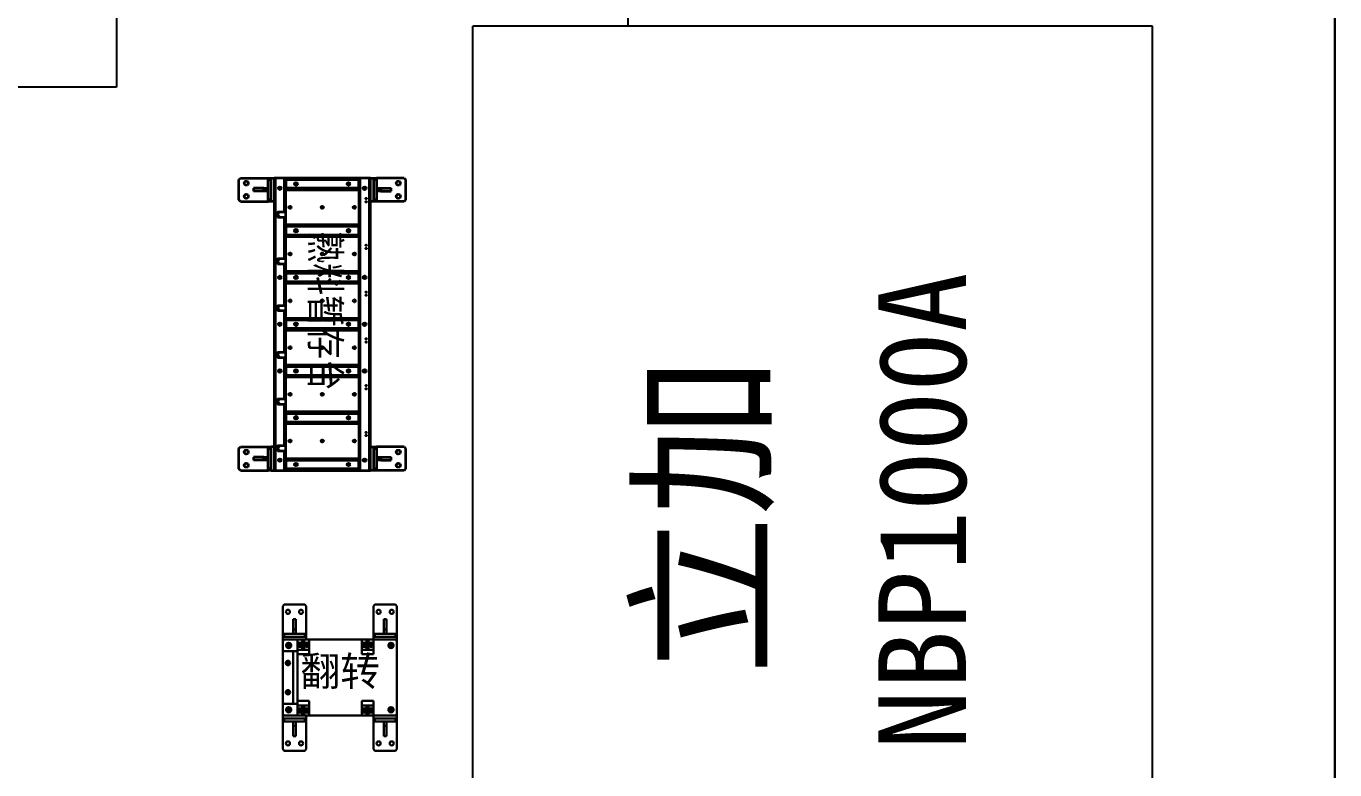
# Model space of a CAD drawing. Header units: millimetres. Extents: x 914 to 910632, y -176 to 682692.
# Drawn here: x 28221 to 32697, y 12908 to 15453 of the extents above; entities that cross this region are included whole.
import ezdxf

# ---------------------------------------------------------------- set-up
doc = ezdxf.new("R2010")
doc.units = ezdxf.units.MM
doc.linetypes.add('EB_DASHDOT', pattern=[39, 30, -3, 3, -3])
doc.layers.add('PUB_HATCH', color=32, linetype='Continuous')
doc.layers.add('建筑', color=4, linetype='Continuous')
doc.layers.add('画图', color=3, linetype='Continuous', lineweight=30)
doc.layers.add('绘图', color=7, linetype='Continuous', lineweight=30)
doc.styles.add('PC_TEXTSTYLE', font='romans.shx', dxfattribs={"width": 0.8, "bigfont": 'hzfs.shx'})
doc.styles.get("Standard").update_dxf_attribs({"font": 'arial.ttf'})
doc.dimstyles.new('INTE$0', dxfattribs={"dimscale": 80, "dimtxt": 3.5, "dimasz": 3, "dimexe": 3, "dimexo": 0, "dimgap": 1, "dimtad": 1, "dimdec": 0, "dimdsep": 46, "dimtxsty": 'Standard', "dimcen": 0, "dimclrd": 1, "dimclre": 1, "dimclrt": 3, "dimaunit": 1, "dimadec": 1, "dimazin": 2, "dimtfac": 1, "dimtdec": 0, "dimtmove": 0, "dimatfit": 0, "dimfxl": 1, "dimarcsym": 0})

# ---------------------------------------------------------------- blocks, each defined once
blk = doc.blocks.new('翻转')
at = {"color": 7, "linetype": 'Continuous', "lineweight": 30}
for p, q in [((-185.9, 247), (-190.9, 242)), ((-190.9, 147), (-190.9, 242)), ((-185.9, 247), (-115.9, 247)), ((-110.9, 242), (-115.9, 247)), ((-110.9, 147), (-110.9, 242)), ((124.1, 247), (119.1, 242)), ((119.1, 147), (119.1, 242)), ((124.1, 247), (194.1, 247)), ((199.1, 242), (194.1, 247)), ((199.1, 147), (199.1, 242)), ((-155.9, 197), (-145.9, 197)), ((-155.9, 162), (-155.9, 197)), ((-145.9, 162), (-145.9, 197)), ((154.1, 197), (164.1, 197)), ((154.1, 162), (154.1, 197)), ((164.1, 162), (164.1, 197)), ((-190.9, 137), (-190.9, 147)), ((-190.9, 147), (-185.9, 147)), ((-190.9, 137), (-190.9, 127)), ((-185.9, 137), (-190.9, 137)), ((-185.9, 147), (-185.9, 137)), ((-185.9, 147), (-115.9, 147)), ((-185.9, 137), (-115.9, 137)), ((-155.9, 147), (-155.9, 162)), ((-155.9, 162), (-145.9, 162)), ((-145.9, 147), (-145.9, 162)), ((-115.9, 137), (-115.9, 147)), ((-115.9, 147), (-110.9, 147)), ((-110.9, 137), (-115.9, 137)), ((-110.9, 147), (-110.9, 137)), ((-110.9, 137), (-110.9, 127)), ((119.1, 137), (119.1, 147)), ((119.1, 147), (124.1, 147)), ((119.1, 137), (119.1, 127)), ((124.1, 137), (119.1, 137)), ((124.1, 147), (124.1, 137)), ((124.1, 147), (194.1, 147)), ((124.1, 137), (194.1, 137)), ((154.1, 147), (154.1, 162)), ((154.1, 162), (164.1, 162)), ((164.1, 147), (164.1, 162)), ((194.1, 137), (194.1, 147)), ((194.1, 147), (199.1, 147)), ((199.1, 137), (194.1, 137)), ((199.1, 147), (199.1, 137)), ((199.1, 137), (199.1, 127)), ((-185.9, 127), (-190.9, 122)), ((-190.9, 127), (-190.9, 122)), ((-185.9, 127), (-190.9, 127)), ((-190.9, 122), (-190.9, 87)), ((-140.9, 127), (-185.9, 127)), ((-124.4, 127), (-140.9, 127)), ((-140.9, 127), (-140.9, 92)), ((-140.9, 92), (-140.9, 77)), ((-124.4, 92), (-140.9, 92)), ((-124.4, 92), (-124.4, 127)), ((-124.4, 127), (-117.4, 127)), ((-117.4, 92), (-124.4, 92)), ((-117.4, 92), (-117.4, 127)), ((-100.9, 127), (-117.4, 127)), ((-100.9, 92), (-117.4, 92)), ((-100.9, 127), (-100.9, 92)), ((79.1, 127), (-100.9, 127)), ((-100.9, 92), (-100.9, 77)), ((95.6, 127), (79.1, 127)), ((79.1, 127), (79.1, 92)), ((95.6, 92), (79.1, 92)), ((79.1, 92), (79.1, 77)), ((95.6, 92), (95.6, 127)), ((95.6, 127), (102.6, 127)), ((102.6, 92), (95.6, 92)), ((102.6, 92), (102.6, 127)), ((119.1, 127), (102.6, 127)), ((119.1, 92), (102.6, 92)), ((119.1, 127), (119.1, 92)), ((194.1, 127), (119.1, 127)), ((119.1, 92), (119.1, 77)), ((199.1, 122), (194.1, 127)), ((199.1, 127), (194.1, 127)), ((199.1, 122), (199.1, 127)), ((199.1, -128), (199.1, 122)), ((-190.9, 87), (-190.9, -93)), ((-190.9, 87), (-155.9, 87)), ((-155.9, 87), (-155.9, -93)), ((-155.9, 87), (-140.9, 87)), ((-140.9, 77), (-140.9, -83)), ((-100.9, 77), (-140.9, 77)), ((119.1, 77), (79.1, 77)), ((-140.9, -83), (-100.9, -83)), ((-140.9, -98), (-140.9, -83)), ((-100.9, -98), (-100.9, -83)), ((79.1, -83), (119.1, -83)), ((79.1, -98), (79.1, -83)), ((119.1, -98), (119.1, -83)), ((-190.9, -93), (-155.9, -93)), ((-190.9, -93), (-190.9, -128)), ((-190.9, -128), (-185.9, -133)), ((-190.9, -128), (-190.9, -133)), ((-190.9, -133), (-185.9, -133)), ((-190.9, -143), (-190.9, -133)), ((-185.9, -133), (-140.9, -133)), ((-155.9, -93), (-140.9, -93)), ((-140.9, -98), (-124.4, -98)), ((-140.9, -133), (-140.9, -98)), ((-140.9, -133), (-124.4, -133)), ((-124.4, -98), (-124.4, -133)), ((-124.4, -98), (-117.4, -98)), ((-117.4, -133), (-124.4, -133)), ((-117.4, -98), (-117.4, -133)), ((-117.4, -98), (-100.9, -98)), ((-117.4, -133), (-100.9, -133)), ((-110.9, -143), (-110.9, -133)), ((-100.9, -133), (-100.9, -98)), ((-100.9, -133), (79.1, -133)), ((79.1, -98), (95.6, -98)), ((79.1, -133), (79.1, -98)), ((79.1, -133), (95.6, -133)), ((95.6, -98), (95.6, -133)), ((95.6, -98), (102.6, -98)), ((102.6, -133), (95.6, -133)), ((102.6, -98), (102.6, -133)), ((102.6, -98), (119.1, -98)), ((102.6, -133), (119.1, -133)), ((119.1, -133), (119.1, -98)), ((119.1, -133), (194.1, -133)), ((119.1, -143), (119.1, -133)), ((194.1, -133), (199.1, -128)), ((194.1, -133), (199.1, -133)), ((199.1, -133), (199.1, -128)), ((199.1, -143), (199.1, -133)), ((-190.9, -153), (-190.9, -143)), ((-190.9, -143), (-185.9, -143)), ((-185.9, -153), (-190.9, -153)), ((-190.9, -153), (-190.9, -248)), ((-185.9, -143), (-185.9, -153)), ((-115.9, -143), (-185.9, -143)), ((-115.9, -153), (-185.9, -153)), ((-155.9, -153), (-155.9, -168)), ((-155.9, -168), (-155.9, -203)), ((-145.9, -168), (-155.9, -168)), ((-145.9, -153), (-145.9, -168)), ((-145.9, -168), (-145.9, -203)), ((-115.9, -153), (-115.9, -143)), ((-115.9, -143), (-110.9, -143)), ((-110.9, -153), (-115.9, -153)), ((-110.9, -143), (-110.9, -153)), ((-110.9, -153), (-110.9, -248)), ((119.1, -153), (119.1, -143)), ((119.1, -143), (124.1, -143)), ((124.1, -153), (119.1, -153)), ((119.1, -153), (119.1, -248)), ((124.1, -143), (124.1, -153)), ((194.1, -143), (124.1, -143)), ((194.1, -153), (124.1, -153)), ((154.1, -153), (154.1, -168)), ((154.1, -168), (154.1, -203)), ((164.1, -168), (154.1, -168)), ((164.1, -153), (164.1, -168)), ((164.1, -168), (164.1, -203)), ((194.1, -153), (194.1, -143)), ((194.1, -143), (199.1, -143)), ((199.1, -153), (194.1, -153)), ((199.1, -143), (199.1, -153)), ((199.1, -153), (199.1, -248)), ((-145.9, -203), (-155.9, -203)), ((164.1, -203), (154.1, -203)), ((-190.9, -248), (-185.9, -253)), ((-115.9, -253), (-185.9, -253)), ((-115.9, -253), (-110.9, -248)), ((119.1, -248), (124.1, -253)), ((194.1, -253), (124.1, -253)), ((194.1, -253), (199.1, -248))]:
    blk.add_line(p, q, dxfattribs=at)
for centre, radius in [((-173.4, 222), 7), ((-128.4, 222), 7), ((136.6, 222), 7), ((181.6, 222), 7), ((-170.9, 107), 9), ((-170.9, 107), 5.5), ((-170.9, 107), 4.25), ((-132.6, 109.5), 7.5), ((-132.6, 109.5), 4.5), ((-132.6, 109.5), 3.4), ((-109.1, 109.5), 7.5), ((-109.1, 109.5), 4.5), ((-109.1, 109.5), 3.4), ((87.4, 109.5), 7.5), ((87.4, 109.5), 4.5), ((87.4, 109.5), 3.4), ((110.9, 109.5), 7.5), ((110.9, 109.5), 4.5), ((110.9, 109.5), 3.4), ((179.1, 107), 9), ((179.1, 107), 5.5), ((179.1, 107), 4.25), ((-173.4, 47), 7.5), ((-173.4, 47), 4.5), ((-173.4, 47), 3.4), ((-173.4, -53), 7.5), ((-173.4, -53), 4.5), ((-173.4, -53), 3.4), ((-170.9, -113), 9), ((-170.9, -113), 5.5), ((-170.9, -113), 4.25), ((-132.6, -115.5), 7.5), ((-132.6, -115.5), 4.5), ((-132.6, -115.5), 3.4), ((-109.1, -115.5), 7.5), ((-109.1, -115.5), 4.5), ((-109.1, -115.5), 3.4), ((87.4, -115.5), 7.5), ((87.4, -115.5), 4.5), ((87.4, -115.5), 3.4), ((110.9, -115.5), 7.5), ((110.9, -115.5), 4.5), ((110.9, -115.5), 3.4), ((179.1, -113), 9), ((179.1, -113), 5.5), ((179.1, -113), 4.25), ((-173.4, -228), 7), ((-128.4, -228), 7), ((136.6, -228), 7), ((181.6, -228), 7)]:
    blk.add_circle(centre, radius, dxfattribs=at)
at = {"layer": 'PUB_HATCH', "color": 0, "linetype": 'EB_DASHDOT', "lineweight": -3, "insert": (-130.9, 68.9), "char_height": 100, "width": 1302.191, "attachment_point": 1}
blk.add_mtext('{\\fSimSun|b0|i0|c134|p2;翻转}', dxfattribs=at)
blk = doc.blocks.new('2345')
at = {"color": 7, "linetype": 'Continuous', "lineweight": 35}
for p, q in [((1162955.6, -769306.2), (1162960.6, -769301.2)), ((1162955.6, -769306.2), (1162955.6, -769401.2)), ((1162960.6, -769301.2), (1163030.6, -769301.2)), ((1163030.6, -769301.2), (1163035.6, -769306.2)), ((1163035.6, -769306.2), (1163035.6, -769401.2)), ((1163875.6, -769306.2), (1163880.6, -769301.2)), ((1163875.6, -769306.2), (1163875.6, -769401.2)), ((1163880.6, -769301.2), (1163950.6, -769301.2)), ((1163950.6, -769301.2), (1163955.6, -769306.2)), ((1163955.6, -769306.2), (1163955.6, -769401.2)), ((1163000.6, -769351.2), (1162990.6, -769351.2)), ((1162990.6, -769386.2), (1162990.6, -769351.2)), ((1162990.6, -769401.2), (1162990.6, -769386.2)), ((1162990.6, -769386.2), (1163000.6, -769386.2)), ((1163000.6, -769386.2), (1163000.6, -769351.2)), ((1163000.6, -769386.2), (1163000.6, -769401.2)), ((1163910.6, -769386.2), (1163910.6, -769351.2)), ((1163920.6, -769351.2), (1163910.6, -769351.2)), ((1163910.6, -769401.2), (1163910.6, -769386.2)), ((1163910.6, -769386.2), (1163920.6, -769386.2)), ((1163920.6, -769386.2), (1163920.6, -769351.2)), ((1163920.6, -769386.2), (1163920.6, -769401.2)), ((1162955.6, -769411.2), (1162955.6, -769401.2)), ((1162955.6, -769401.2), (1162960.6, -769401.2)), ((1162955.6, -769421.2), (1162955.6, -769411.2)), ((1162955.6, -769411.2), (1162960.6, -769411.2)), ((1163955.6, -769421.2), (1162955.6, -769421.2)), ((1162955.6, -769421.2), (1162955.6, -769426.2)), ((1162955.6, -769426.2), (1163955.6, -769426.2)), ((1162955.6, -769426.2), (1162955.6, -769456.2)), ((1162960.6, -769411.2), (1162960.6, -769401.2)), ((1162960.6, -769401.2), (1163030.6, -769401.2)), ((1162960.6, -769411.2), (1163030.6, -769411.2)), ((1163030.6, -769401.2), (1163030.6, -769411.2)), ((1163035.6, -769401.2), (1163030.6, -769401.2)), ((1163030.6, -769411.2), (1163035.6, -769411.2)), ((1163035.6, -769401.2), (1163035.6, -769411.2)), ((1163035.6, -769411.2), (1163035.6, -769421.2)), ((1163875.6, -769411.2), (1163875.6, -769401.2)), ((1163875.6, -769401.2), (1163880.6, -769401.2)), ((1163875.6, -769421.2), (1163875.6, -769411.2)), ((1163875.6, -769411.2), (1163880.6, -769411.2)), ((1163880.6, -769411.2), (1163880.6, -769401.2)), ((1163880.6, -769401.2), (1163950.6, -769401.2)), ((1163880.6, -769411.2), (1163950.6, -769411.2)), ((1163950.6, -769401.2), (1163950.6, -769411.2)), ((1163955.6, -769401.2), (1163950.6, -769401.2)), ((1163950.6, -769411.2), (1163955.6, -769411.2)), ((1163955.6, -769401.2), (1163955.6, -769411.2)), ((1163955.6, -769411.2), (1163955.6, -769421.2)), ((1163955.6, -769426.2), (1163955.6, -769421.2)), ((1163955.6, -769456.2), (1163955.6, -769426.2)), ((1162955.6, -769456.2), (1162955.6, -769461.2)), ((1163955.6, -769456.2), (1162955.6, -769456.2)), ((1162955.6, -769461.2), (1162955.6, -769711.2)), ((1162960.6, -769461.2), (1162955.6, -769461.2)), ((1162990.6, -769461.2), (1162960.6, -769461.2)), ((1162960.6, -769711.2), (1162960.6, -769461.2)), ((1162990.6, -769461.2), (1162990.6, -769711.2)), ((1162995.6, -769461.2), (1162990.6, -769461.2)), ((1162995.6, -769461.2), (1163115.6, -769461.2)), ((1162995.6, -769711.2), (1162995.6, -769461.2)), ((1163055.6, -769480.2), (1163055.6, -769472.2)), ((1163115.6, -769461.2), (1163115.6, -769711.2)), ((1163120.6, -769461.2), (1163115.6, -769461.2)), ((1163120.6, -769711.2), (1163120.6, -769461.2)), ((1163150.6, -769461.2), (1163120.6, -769461.2)), ((1163150.6, -769461.2), (1163150.6, -769711.2)), ((1163155.6, -769461.2), (1163150.6, -769461.2)), ((1163155.6, -769461.2), (1163275.6, -769461.2)), ((1163155.6, -769711.2), (1163155.6, -769461.2)), ((1163211.7, -769475.2), (1163219.5, -769475.2)), ((1163275.6, -769461.2), (1163275.6, -769711.2)), ((1163280.6, -769461.2), (1163275.6, -769461.2)), ((1163310.6, -769461.2), (1163280.6, -769461.2)), ((1163280.6, -769711.2), (1163280.6, -769461.2)), ((1163310.6, -769461.2), (1163310.6, -769711.2)), ((1163315.6, -769461.2), (1163310.6, -769461.2)), ((1163315.6, -769461.2), (1163435.6, -769461.2)), ((1163315.6, -769711.2), (1163315.6, -769461.2)), ((1163435.6, -769461.2), (1163435.6, -769711.2)), ((1163440.6, -769461.2), (1163435.6, -769461.2)), ((1163440.6, -769711.2), (1163440.6, -769461.2)), ((1163470.6, -769461.2), (1163440.6, -769461.2)), ((1163470.6, -769461.2), (1163470.6, -769711.2)), ((1163475.6, -769461.2), (1163470.6, -769461.2)), ((1163475.6, -769461.2), (1163595.6, -769461.2)), ((1163475.6, -769711.2), (1163475.6, -769461.2)), ((1163595.6, -769461.2), (1163595.6, -769711.2)), ((1163600.6, -769461.2), (1163595.6, -769461.2)), ((1163630.6, -769461.2), (1163600.6, -769461.2)), ((1163600.6, -769711.2), (1163600.6, -769461.2)), ((1163630.6, -769461.2), (1163630.6, -769711.2)), ((1163635.6, -769461.2), (1163630.6, -769461.2)), ((1163635.6, -769461.2), (1163755.6, -769461.2)), ((1163635.6, -769711.2), (1163635.6, -769461.2)), ((1163691.7, -769475.2), (1163699.5, -769475.2)), ((1163755.6, -769461.2), (1163755.6, -769711.2)), ((1163760.6, -769461.2), (1163755.6, -769461.2)), ((1163790.6, -769461.2), (1163760.6, -769461.2)), ((1163760.6, -769711.2), (1163760.6, -769461.2)), ((1163790.6, -769461.2), (1163790.6, -769711.2)), ((1163795.6, -769461.2), (1163790.6, -769461.2)), ((1163795.6, -769461.2), (1163915.6, -769461.2)), ((1163795.6, -769711.2), (1163795.6, -769461.2)), ((1163855.6, -769472.2), (1163855.6, -769480.2)), ((1163915.6, -769461.2), (1163915.6, -769711.2)), ((1163920.6, -769461.2), (1163915.6, -769461.2)), ((1163950.6, -769461.2), (1163920.6, -769461.2)), ((1163920.6, -769711.2), (1163920.6, -769461.2)), ((1163950.6, -769461.2), (1163950.6, -769711.2)), ((1163955.6, -769461.2), (1163950.6, -769461.2)), ((1163955.6, -769461.2), (1163955.6, -769456.2)), ((1163955.6, -769711.2), (1163955.6, -769461.2)), ((1163055.6, -769700.2), (1163055.6, -769692.2)), ((1163219.5, -769697.2), (1163211.7, -769697.2)), ((1163699.5, -769697.2), (1163691.7, -769697.2)), ((1163855.6, -769692.2), (1163855.6, -769700.2)), ((1162955.6, -769711.2), (1162955.6, -769716.2)), ((1162955.6, -769711.2), (1162960.6, -769711.2)), ((1162955.6, -769716.2), (1162955.6, -769746.2)), ((1163955.6, -769746.2), (1162955.6, -769746.2)), ((1162955.6, -769746.2), (1162955.6, -769751.2)), ((1162960.6, -769711.2), (1162990.6, -769711.2)), ((1162990.6, -769711.2), (1162995.6, -769711.2)), ((1163115.6, -769711.2), (1162995.6, -769711.2)), ((1163071, -769711.7), (1163089, -769711.7)), ((1163071, -769739.7), (1163071, -769711.7)), ((1163089, -769739.7), (1163071, -769739.7)), ((1163074.5, -769739.7), (1163074.5, -769743.7)), ((1163074.5, -769743.7), (1163085.5, -769743.7)), ((1163085.5, -769743.7), (1163085.5, -769739.7)), ((1163089, -769739.7), (1163089, -769711.7)), ((1163115.6, -769711.2), (1163120.6, -769711.2)), ((1163120.6, -769711.2), (1163150.6, -769711.2)), ((1163150.6, -769711.2), (1163155.6, -769711.2)), ((1163275.6, -769711.2), (1163155.6, -769711.2)), ((1163231, -769739.7), (1163231, -769711.7)), ((1163231, -769711.7), (1163249, -769711.7)), ((1163249, -769739.7), (1163231, -769739.7)), ((1163234.5, -769739.7), (1163234.5, -769743.7)), ((1163234.5, -769743.7), (1163245.5, -769743.7)), ((1163245.5, -769743.7), (1163245.5, -769739.7)), ((1163249, -769739.7), (1163249, -769711.7)), ((1163275.6, -769711.2), (1163280.6, -769711.2)), ((1163280.6, -769711.2), (1163310.6, -769711.2)), ((1163310.6, -769711.2), (1163315.6, -769711.2)), ((1163435.6, -769711.2), (1163315.6, -769711.2)), ((1163391, -769711.7), (1163409, -769711.7)), ((1163391, -769739.7), (1163391, -769711.7)), ((1163409, -769739.7), (1163391, -769739.7)), ((1163394.5, -769739.7), (1163394.5, -769743.7)), ((1163394.5, -769743.7), (1163405.5, -769743.7)), ((1163405.5, -769743.7), (1163405.5, -769739.7)), ((1163409, -769739.7), (1163409, -769711.7)), ((1163435.6, -769711.2), (1163440.6, -769711.2)), ((1163440.6, -769711.2), (1163470.6, -769711.2)), ((1163470.6, -769711.2), (1163475.6, -769711.2)), ((1163595.6, -769711.2), (1163475.6, -769711.2)), ((1163551, -769739.7), (1163551, -769711.7)), ((1163551, -769711.7), (1163569, -769711.7)), ((1163569, -769739.7), (1163551, -769739.7)), ((1163554.5, -769739.7), (1163554.5, -769743.7)), ((1163554.5, -769743.7), (1163565.5, -769743.7)), ((1163565.5, -769743.7), (1163565.5, -769739.7)), ((1163569, -769739.7), (1163569, -769711.7)), ((1163595.6, -769711.2), (1163600.6, -769711.2)), ((1163600.6, -769711.2), (1163630.6, -769711.2)), ((1163630.6, -769711.2), (1163635.6, -769711.2)), ((1163755.6, -769711.2), (1163635.6, -769711.2)), ((1163711, -769711.7), (1163729, -769711.7)), ((1163711, -769739.7), (1163711, -769711.7)), ((1163729, -769739.7), (1163711, -769739.7)), ((1163714.5, -769739.7), (1163714.5, -769743.7)), ((1163714.5, -769743.7), (1163725.5, -769743.7)), ((1163725.5, -769743.7), (1163725.5, -769739.7)), ((1163729, -769739.7), (1163729, -769711.7)), ((1163755.6, -769711.2), (1163760.6, -769711.2)), ((1163760.6, -769711.2), (1163790.6, -769711.2)), ((1163790.6, -769711.2), (1163795.6, -769711.2)), ((1163915.6, -769711.2), (1163795.6, -769711.2)), ((1163871, -769711.7), (1163889, -769711.7)), ((1163871, -769739.7), (1163871, -769711.7)), ((1163889, -769739.7), (1163871, -769739.7)), ((1163874.5, -769739.7), (1163874.5, -769743.7)), ((1163874.5, -769743.7), (1163885.5, -769743.7)), ((1163885.5, -769743.7), (1163885.5, -769739.7)), ((1163889, -769739.7), (1163889, -769711.7)), ((1163915.6, -769711.2), (1163920.6, -769711.2)), ((1163920.6, -769711.2), (1163950.6, -769711.2)), ((1163950.6, -769711.2), (1163955.6, -769711.2)), ((1163955.6, -769716.2), (1163955.6, -769711.2)), ((1163955.6, -769746.2), (1163955.6, -769716.2)), ((1163955.6, -769751.2), (1163955.6, -769746.2)), ((1162955.6, -769751.2), (1163955.6, -769751.2)), ((1162955.6, -769761.2), (1162955.6, -769751.2)), ((1162955.6, -769771.2), (1162955.6, -769761.2)), ((1162960.6, -769761.2), (1162955.6, -769761.2)), ((1162955.6, -769771.2), (1162960.6, -769771.2)), ((1162955.6, -769866.2), (1162955.6, -769771.2)), ((1163030.6, -769761.2), (1162960.6, -769761.2)), ((1162960.6, -769771.2), (1162960.6, -769761.2)), ((1163030.6, -769771.2), (1162960.6, -769771.2)), ((1162990.6, -769786.2), (1162990.6, -769771.2)), ((1163000.6, -769786.2), (1162990.6, -769786.2)), ((1162990.6, -769786.2), (1162990.6, -769821.2)), ((1163000.6, -769771.2), (1163000.6, -769786.2)), ((1163000.6, -769786.2), (1163000.6, -769821.2)), ((1163030.6, -769761.2), (1163030.6, -769771.2)), ((1163035.6, -769761.2), (1163030.6, -769761.2)), ((1163035.6, -769771.2), (1163030.6, -769771.2)), ((1163035.6, -769751.2), (1163035.6, -769761.2)), ((1163035.6, -769761.2), (1163035.6, -769771.2)), ((1163035.6, -769866.2), (1163035.6, -769771.2)), ((1163875.6, -769751.2), (1163875.6, -769761.2)), ((1163875.6, -769771.2), (1163875.6, -769761.2)), ((1163880.6, -769761.2), (1163875.6, -769761.2)), ((1163875.6, -769771.2), (1163880.6, -769771.2)), ((1163875.6, -769866.2), (1163875.6, -769771.2)), ((1163880.6, -769771.2), (1163880.6, -769761.2)), ((1163950.6, -769761.2), (1163880.6, -769761.2)), ((1163950.6, -769771.2), (1163880.6, -769771.2)), ((1163910.6, -769786.2), (1163910.6, -769771.2)), ((1163920.6, -769786.2), (1163910.6, -769786.2)), ((1163910.6, -769786.2), (1163910.6, -769821.2)), ((1163920.6, -769771.2), (1163920.6, -769786.2)), ((1163920.6, -769786.2), (1163920.6, -769821.2)), ((1163950.6, -769761.2), (1163950.6, -769771.2)), ((1163955.6, -769761.2), (1163950.6, -769761.2)), ((1163955.6, -769771.2), (1163950.6, -769771.2)), ((1163955.6, -769761.2), (1163955.6, -769751.2)), ((1163955.6, -769761.2), (1163955.6, -769771.2)), ((1163955.6, -769866.2), (1163955.6, -769771.2)), ((1162990.6, -769821.2), (1163000.6, -769821.2)), ((1163910.6, -769821.2), (1163920.6, -769821.2)), ((1162960.6, -769871.2), (1162955.6, -769866.2)), ((1163030.6, -769871.2), (1162960.6, -769871.2)), ((1163035.6, -769866.2), (1163030.6, -769871.2)), ((1163880.6, -769871.2), (1163875.6, -769866.2)), ((1163950.6, -769871.2), (1163880.6, -769871.2)), ((1163955.6, -769866.2), (1163950.6, -769871.2))]:
    blk.add_line(p, q, dxfattribs=at)
at = {"color": 8, "linetype": 'Continuous', "lineweight": 35}
for p, q in [((1163219.1, -769478.2), (1163212.2, -769478.2)), ((1163699.1, -769478.2), (1163692.2, -769478.2)), ((1163212.2, -769694.2), (1163219.1, -769694.2)), ((1163692.2, -769694.2), (1163699.1, -769694.2)), ((1162955.6, -769716.2), (1163071, -769716.2)), ((1163089, -769716.2), (1163231, -769716.2)), ((1163249, -769716.2), (1163391, -769716.2)), ((1163409, -769716.2), (1163551, -769716.2)), ((1163569, -769716.2), (1163711, -769716.2)), ((1163729, -769716.2), (1163871, -769716.2)), ((1163889, -769716.2), (1163955.6, -769716.2))]:
    blk.add_line(p, q, dxfattribs=at)
at = {"color": 7, "linetype": 'Continuous', "lineweight": 35, "flags": 128}
for points in [[(1163026.2, -769435.2), (1163025.2, -769436.1), (1163024.5, -769436.9)], [(1163037.1, -769437.4), (1163036.6, -769436.7), (1163035.6, -769435.6)]]:
    blk.add_lwpolyline(points, dxfattribs=at)
at = {"color": 7, "linetype": 'Continuous', "lineweight": 35}
for centre, radius in [((1162973.1, -769326.2), 7), ((1163018.1, -769326.2), 7), ((1163893.1, -769326.2), 7), ((1163938.1, -769326.2), 7), ((1162990.6, -769441.2), 5), ((1162990.6, -769441.2), 2.75), ((1162990.6, -769441.2), 2.1), ((1163025.6, -769436.2), 1.25), ((1163036.6, -769436.2), 1.25), ((1163055.6, -769476.2), 4), ((1163185.6, -769436.2), 1.25), ((1163196.6, -769436.2), 1.25), ((1163215.6, -769476.2), 4), ((1163295.6, -769441.2), 5), ((1163295.6, -769441.2), 2.75), ((1163295.6, -769441.2), 2.1), ((1163345.6, -769436.2), 1.25), ((1163356.6, -769436.2), 1.25), ((1163375.6, -769476.2), 4), ((1163455.6, -769441.2), 5), ((1163455.6, -769441.2), 2.75), ((1163455.6, -769441.2), 2.1), ((1163505.6, -769436.2), 1.25), ((1163516.6, -769436.2), 1.25), ((1163535.6, -769476.2), 4), ((1163615.6, -769441.2), 5), ((1163615.6, -769441.2), 2.75), ((1163615.6, -769441.2), 2.1), ((1163665.6, -769436.2), 1.25), ((1163676.6, -769436.2), 1.25), ((1163695.6, -769476.2), 4), ((1163825.6, -769436.2), 1.25), ((1163836.6, -769436.2), 1.25), ((1163855.6, -769476.2), 4), ((1163920.6, -769441.2), 5), ((1163920.6, -769441.2), 2.75), ((1163920.6, -769441.2), 2.1), ((1162975.6, -769496.2), 5), ((1162975.6, -769496.2), 2.75), ((1162975.6, -769496.2), 2.1), ((1163135.6, -769496.2), 5), ((1163135.6, -769496.2), 2.75), ((1163135.6, -769496.2), 2.1), ((1163295.6, -769496.2), 5), ((1163295.6, -769496.2), 2.75), ((1163295.6, -769496.2), 2.1), ((1163455.6, -769496.2), 5), ((1163455.6, -769496.2), 2.75), ((1163455.6, -769496.2), 2.1), ((1163615.6, -769496.2), 5), ((1163615.6, -769496.2), 2.75), ((1163615.6, -769496.2), 2.1), ((1163775.6, -769496.2), 5), ((1163775.6, -769496.2), 2.75), ((1163775.6, -769496.2), 2.1), ((1163935.6, -769496.2), 5), ((1163935.6, -769496.2), 2.75), ((1163935.6, -769496.2), 2.1), ((1163055.6, -769586.2), 4), ((1163215.6, -769586.2), 4), ((1163375.6, -769586.2), 4), ((1163535.6, -769586.2), 4), ((1163695.6, -769586.2), 4), ((1163855.6, -769586.2), 4), ((1162975.6, -769676.2), 5), ((1162975.6, -769676.2), 2.75), ((1162975.6, -769676.2), 2.1), ((1163055.6, -769696.2), 4), ((1163135.6, -769676.2), 5), ((1163135.6, -769676.2), 2.75), ((1163135.6, -769676.2), 2.1), ((1163215.6, -769696.2), 4), ((1163295.6, -769676.2), 5), ((1163295.6, -769676.2), 2.75), ((1163295.6, -769676.2), 2.1), ((1163375.6, -769696.2), 4), ((1163455.6, -769676.2), 5), ((1163455.6, -769676.2), 2.75), ((1163455.6, -769676.2), 2.1), ((1163535.6, -769696.2), 4), ((1163615.6, -769676.2), 5), ((1163615.6, -769676.2), 2.75), ((1163615.6, -769676.2), 2.1), ((1163695.6, -769696.2), 4), ((1163775.6, -769676.2), 5), ((1163775.6, -769676.2), 2.75), ((1163775.6, -769676.2), 2.1), ((1163855.6, -769696.2), 4), ((1163935.6, -769676.2), 5), ((1163935.6, -769676.2), 2.75), ((1163935.6, -769676.2), 2.1), ((1162990.6, -769731.2), 5), ((1162990.6, -769731.2), 2.75), ((1162990.6, -769731.2), 2.1), ((1163074.6, -769736.2), 1.65), ((1163074.6, -769736.2), 1.25), ((1163085.6, -769736.2), 1.65), ((1163085.6, -769736.2), 1.25), ((1163234.6, -769736.2), 1.65), ((1163234.6, -769736.2), 1.25), ((1163245.6, -769736.2), 1.65), ((1163245.6, -769736.2), 1.25), ((1163295.6, -769731.2), 5), ((1163295.6, -769731.2), 2.75), ((1163295.6, -769731.2), 2.1), ((1163394.6, -769736.2), 1.65), ((1163394.6, -769736.2), 1.25), ((1163405.6, -769736.2), 1.65), ((1163405.6, -769736.2), 1.25), ((1163455.6, -769731.2), 5), ((1163455.6, -769731.2), 2.75), ((1163455.6, -769731.2), 2.1), ((1163554.6, -769736.2), 1.65), ((1163554.6, -769736.2), 1.25), ((1163565.6, -769736.2), 1.65), ((1163565.6, -769736.2), 1.25), ((1163615.6, -769731.2), 5), ((1163615.6, -769731.2), 2.75), ((1163615.6, -769731.2), 2.1), ((1163714.6, -769736.2), 1.65), ((1163714.6, -769736.2), 1.25), ((1163725.6, -769736.2), 1.65), ((1163725.6, -769736.2), 1.25), ((1163874.6, -769736.2), 1.65), ((1163874.6, -769736.2), 1.25), ((1163885.6, -769736.2), 1.65), ((1163885.6, -769736.2), 1.25), ((1163920.6, -769731.2), 5), ((1163920.6, -769731.2), 2.75), ((1163920.6, -769731.2), 2.1), ((1162973.1, -769846.2), 7), ((1163018.1, -769846.2), 7), ((1163893.1, -769846.2), 7), ((1163938.1, -769846.2), 7)]:
    blk.add_circle(centre, radius, dxfattribs=at)
for start, end in [(210.7312, 228.88), (305.7524, 324.2476)]:
    blk.add_arc((1163880.6, -769731.2), 7.5, start, end, dxfattribs=at)
at = {"color": 0, "lineweight": 13, "insert": (1163137.7, -769525.3), "char_height": 100, "width": 5374.635, "attachment_point": 1, "style": 'PC_TEXTSTYLE'}
blk.add_mtext('{\\fSimSun|b0|i0|c134|p2;熟料暂存台}', dxfattribs=at)
blk = doc.blocks.new('*D371')
at = {"color": 1, "linetype": 'ByBlock', "lineweight": -2, "transparency": 16777216}
for p, q in [((29314.5, 15602.6), (22464.7, 15602.6)), ((22704.7, 8927.8), (22704.7, 15362.6)), ((25102.8, 8687.8), (22464.7, 8687.8))]:
    blk.add_line(p, q, dxfattribs=at)
at = {"color": 1, "lineweight": 200, "transparency": 16777216}
for points in [[(22664.7, 15362.6), (22744.7, 15362.6), (22704.7, 15602.6)], [(22664.7, 8927.8), (22744.7, 8927.8), (22704.7, 8687.8)]]:
    blk.add_solid(points, dxfattribs=at)
at = {"layer": 'Defpoints', "color": 0, "lineweight": 200, "transparency": 16777216}
for p in [(22704.7, 15602.6), (29314.5, 15602.6), (25102.8, 8687.8)]:
    blk.add_point(p, dxfattribs=at)
at = {"color": 3, "lineweight": 30, "transparency": 16777216, "insert": (22481.8, 12145.2), "char_height": 280, "attachment_point": 5, "rotation": 90}
blk.add_mtext('6915', dxfattribs=at)
blk = doc.blocks.new('*D372')
at = {"color": 1, "linetype": 'ByBlock', "lineweight": -2, "transparency": 16777216}
for p, q in [((25102.8, 8512.8), (25102.8, 17320.1)), ((29314.5, 15602.6), (29314.5, 17320.1)), ((29074.5, 17080.1), (25342.8, 17080.1))]:
    blk.add_line(p, q, dxfattribs=at)
at = {"color": 1, "lineweight": 200, "transparency": 16777216}
for points in [[(25342.8, 17120.1), (25342.8, 17040.1), (25102.8, 17080.1)], [(29074.5, 17120.1), (29074.5, 17040.1), (29314.5, 17080.1)]]:
    blk.add_solid(points, dxfattribs=at)
at = {"layer": 'Defpoints', "color": 0, "lineweight": 200, "transparency": 16777216}
for p in [(25102.8, 17080.1), (29314.5, 15602.6), (25102.8, 8512.8)]:
    blk.add_point(p, dxfattribs=at)
at = {"color": 3, "lineweight": 30, "transparency": 16777216, "insert": (27208.6, 17300.7), "char_height": 280, "attachment_point": 5}
blk.add_mtext('4212', dxfattribs=at)

msp = doc.modelspace()

# ---------------------------------------------------------------- linework, layer by layer
at = {"layer": '建筑', "color": 0}
for p, q in [((28529.782, 17568.345), (28529.782, 15243.345)), ((30279.721, 15452.538), (30279.721, 16652.538)), ((32073.087, 15452.538), (29748.087, 15452.538)), ((29748.087, 12272.538), (29748.087, 15452.538)), ((32073.087, 12272.538), (32073.087, 15452.538)), ((28529.782, 15243.345), (25349.782, 15243.345))]:
    msp.add_line(p, q, dxfattribs=at)
at = {"layer": '绘图', "color": 5}
msp.add_line((32696.795, 15648.023), (32696.795, 8980.017), dxfattribs=at)

# ---------------------------------------------------------------- block references
at = {"layer": '画图', "lineweight": 30, "rotation": 270}
msp.add_blockref('2345', (798819.802, 1177888.474), dxfattribs=at)
at = {"layer": '画图', "color": 4, "lineweight": 30}
msp.add_blockref('翻转', (29289.435, 13226.854), dxfattribs=at)

# ---------------------------------------------------------------- texts
at = {"layer": '建筑', "color": 0, "attachment_point": 1, "rotation": 90}
for s, insert, char_height, width in [('{\\fSimSun|b0|i0|c134|p2;NBP1000A}', (31135.274, 12977.437), 300, 1010.47122), ('{\\fSimSun|b0|i0|c134|p2;立加}', (30335.17, 13232.247), 400, 1235.33681)]:
    msp.add_mtext(s, dxfattribs=dict(at, insert=insert, char_height=char_height, width=width))

# ---------------------------------------------------------------- dimensions: what is measured, and where the dimension line sits
at = {"color": 4, "lineweight": 30}
dim = msp.add_linear_dim(base=(25102.755, 17080.101), p1=(29314.513, 15602.594), p2=(25102.755, 8512.75), dimstyle='INTE$0', override={"dimfxl": 2.5, "dimarcsym": 1}, dxfattribs=at)
dim.commit()
dim.dimension.update_dxf_attribs({"geometry": '*D372', "text_midpoint": (27208.634, 17300.674)})
dim = msp.add_linear_dim(base=(22704.729, 15602.594), p1=(25102.755, 8687.75), p2=(29314.513, 15602.594), angle=90, dimstyle='INTE$0', override={"dimfxl": 2.5, "dimarcsym": 1}, dxfattribs=at)
dim.commit()
dim.dimension.update_dxf_attribs({"geometry": '*D371', "text_midpoint": (22481.768, 12145.172)})

doc.saveas('drawing.dxf')
